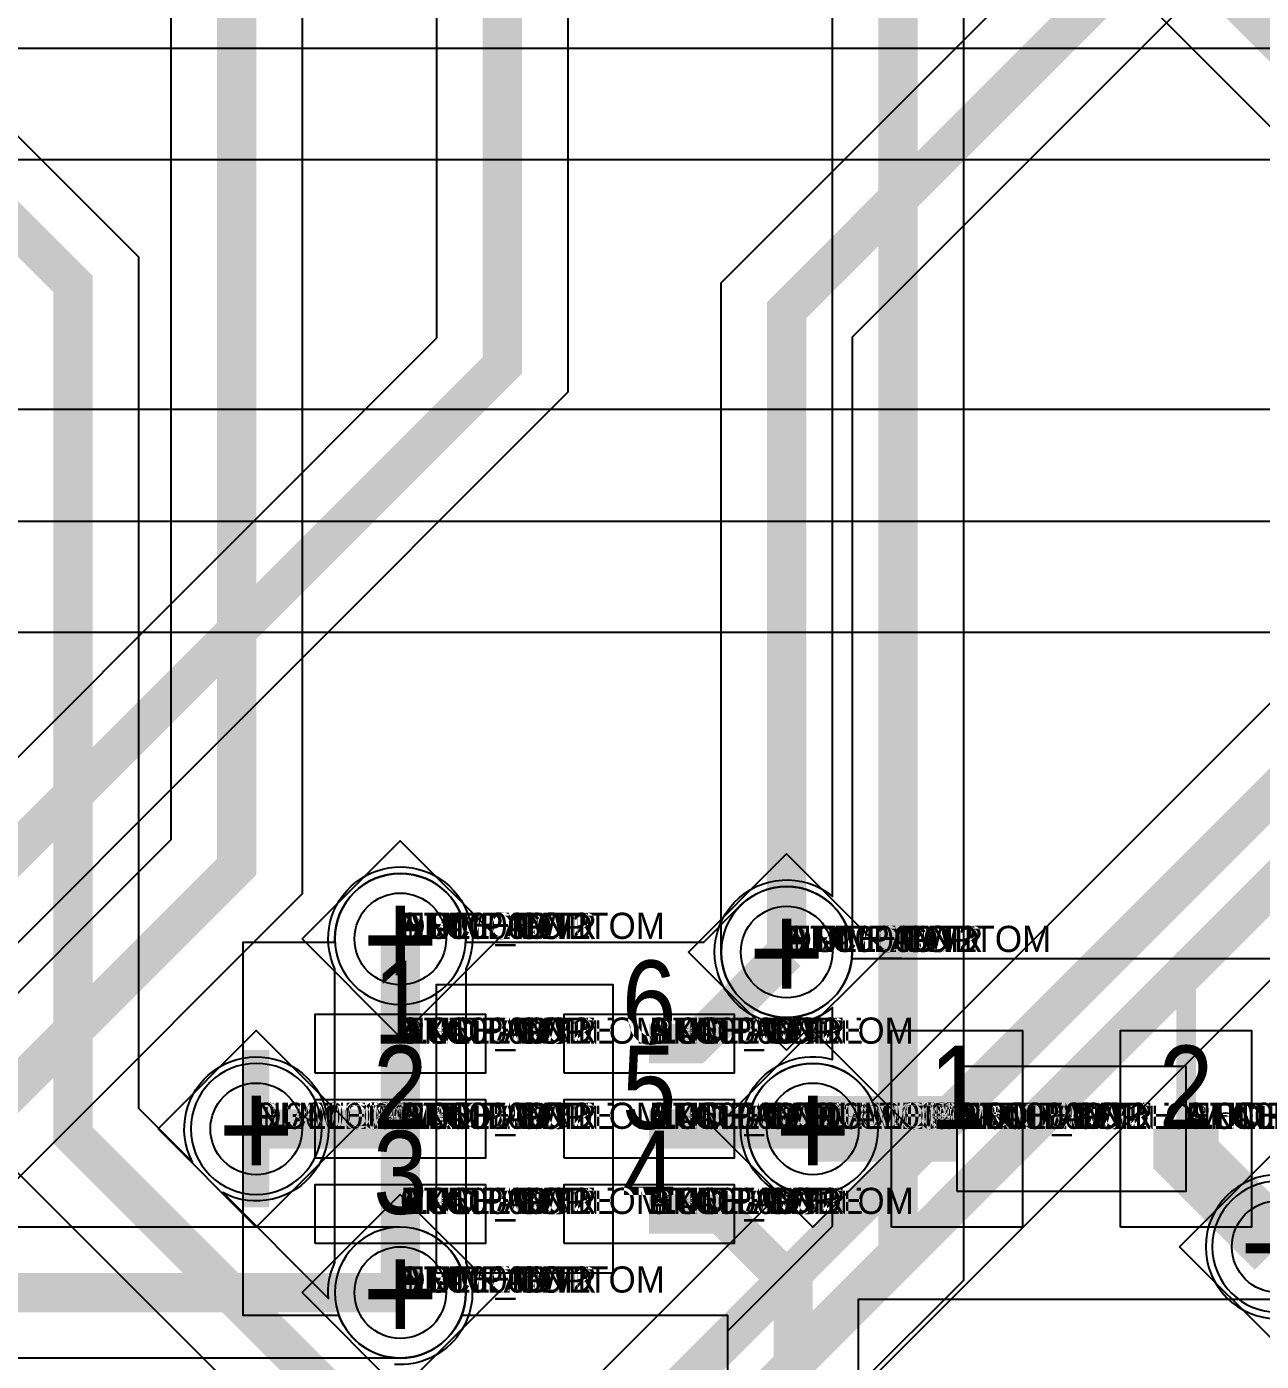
# Model space of a CAD drawing. Extents: x 0 to 323, y 0 to 320.
# Drawn here: x 146.41 to 155.84, y 211.63 to 221.82 of the extents above; entities that cross this region are included whole.
import ezdxf
from ezdxf.enums import TextEntityAlignment as Align

# ---------------------------------------------------------------- set-up
doc = ezdxf.new("R2010")
doc.units = 0
doc.header["$MEASUREMENT"] = 0
doc.layers.get('0').update_dxf_attribs({"linetype": 'CONTINUOUS'})
for name, color, linetype in [('CDN_FIGURES', 7, 'CONTINUOUS'), ('ETCH_BOTTOM', 7, 'CONTINUOUS'), ('ETCH_GND', 3, 'CONTINUOUS'), ('ETCH_INT1', 4, 'CONTINUOUS'), ('ETCH_INT2', 5, 'CONTINUOUS'), ('ETCH_PWR', 6, 'CONTINUOUS'), ('ETCH_TOP', 2, 'CONTINUOUS'), ('MANUFACTURING_NCLEGEND-1-6', 8, 'CONTINUOUS'), ('PACKAGE_GEOMETRY_ASSEMBLY_TOP', 11, 'CONTINUOUS'), ('PACKAGE_GEOMETRY_PIN_NUMBER', 9, 'CONTINUOUS')]:
    doc.layers.add(name, color=color, linetype=linetype)

# ---------------------------------------------------------------- blocks, each defined once
blk = doc.blocks.new('PAD_INFO')
for tag in ['SHAPE_TYPE', 'PAD_HEIGHT', 'PAD_LAYER', 'PAD_TYPE', 'PAD_WIDTH']:
    blk.add_attdef(tag, (0, 0), '', height=0.2)
at = {"flags": 2}
blk.add_attdef('CDN_TYPE', (0, 0), '', height=0.2, dxfattribs=at)
blk = doc.blocks.new('DRILL_INFO')
at = {"flags": 2}
blk.add_attdef('CDN_TYPE', (0, 0), '', height=0.2, dxfattribs=at)
for tag in ['FSHAPE', 'FCHAR', 'DRILL_HEIGHT', 'DIAMETER', 'PLATED', 'DRILL_WIDTH']:
    blk.add_attdef(tag, (0, 0), '', height=0.2)
blk = doc.blocks.new('VIA0700X0300')
at = {"layer": 'ETCH_BOTTOM'}
blk.add_circle((0, 0), 0.35, dxfattribs=at)
at = {"layer": 'ETCH_GND'}
blk.add_circle((0, 0), 0.35, dxfattribs=at)
at = {"layer": 'ETCH_INT1'}
blk.add_circle((0, 0), 0.35, dxfattribs=at)
at = {"layer": 'ETCH_INT2'}
blk.add_circle((0, 0), 0.35, dxfattribs=at)
at = {"layer": 'ETCH_PWR'}
blk.add_circle((0, 0), 0.35, dxfattribs=at)
at = {"layer": 'ETCH_TOP'}
blk.add_circle((0, 0), 0.35, dxfattribs=at)
ref = blk.add_blockref('PAD_INFO', (0, 0))
ref.add_attrib('PAD_LAYER', 'ETCH_TOP', (0, 0), dxfattribs={"height": 0.2})
ref.add_attrib('SHAPE_TYPE', 'NULL', (0, 0), dxfattribs={"height": 0.2})
ref.add_attrib('PAD_TYPE', 'ANTIPAD', (0, 0), dxfattribs={"height": 0.2})
ref.add_attrib('PAD_WIDTH', '0.000000', (0, 0), dxfattribs={"height": 0.2})
ref.add_attrib('PAD_HEIGHT', '0.000000', (0, 0), dxfattribs={"height": 0.2})
ref = blk.add_blockref('PAD_INFO', (0, 0))
ref.add_attrib('PAD_LAYER', 'ETCH_GND', (0, 0), dxfattribs={"height": 0.2})
ref.add_attrib('SHAPE_TYPE', 'NULL', (0, 0), dxfattribs={"height": 0.2})
ref.add_attrib('PAD_TYPE', 'ANTIPAD', (0, 0), dxfattribs={"height": 0.2})
ref.add_attrib('PAD_WIDTH', '0.000000', (0, 0), dxfattribs={"height": 0.2})
ref.add_attrib('PAD_HEIGHT', '0.000000', (0, 0), dxfattribs={"height": 0.2})
ref = blk.add_blockref('PAD_INFO', (0, 0))
ref.add_attrib('PAD_LAYER', 'ETCH_INT1', (0, 0), dxfattribs={"height": 0.2})
ref.add_attrib('SHAPE_TYPE', 'NULL', (0, 0), dxfattribs={"height": 0.2})
ref.add_attrib('PAD_TYPE', 'ANTIPAD', (0, 0), dxfattribs={"height": 0.2})
ref.add_attrib('PAD_WIDTH', '0.000000', (0, 0), dxfattribs={"height": 0.2})
ref.add_attrib('PAD_HEIGHT', '0.000000', (0, 0), dxfattribs={"height": 0.2})
ref = blk.add_blockref('PAD_INFO', (0, 0))
ref.add_attrib('PAD_LAYER', 'ETCH_INT2', (0, 0), dxfattribs={"height": 0.2})
ref.add_attrib('SHAPE_TYPE', 'NULL', (0, 0), dxfattribs={"height": 0.2})
ref.add_attrib('PAD_TYPE', 'ANTIPAD', (0, 0), dxfattribs={"height": 0.2})
ref.add_attrib('PAD_WIDTH', '0.000000', (0, 0), dxfattribs={"height": 0.2})
ref.add_attrib('PAD_HEIGHT', '0.000000', (0, 0), dxfattribs={"height": 0.2})
ref = blk.add_blockref('PAD_INFO', (0, 0))
ref.add_attrib('PAD_LAYER', 'ETCH_PWR', (0, 0), dxfattribs={"height": 0.2})
ref.add_attrib('SHAPE_TYPE', 'NULL', (0, 0), dxfattribs={"height": 0.2})
ref.add_attrib('PAD_TYPE', 'ANTIPAD', (0, 0), dxfattribs={"height": 0.2})
ref.add_attrib('PAD_WIDTH', '0.000000', (0, 0), dxfattribs={"height": 0.2})
ref.add_attrib('PAD_HEIGHT', '0.000000', (0, 0), dxfattribs={"height": 0.2})
ref = blk.add_blockref('PAD_INFO', (0, 0))
ref.add_attrib('PAD_LAYER', 'ETCH_BOTTOM', (0, 0), dxfattribs={"height": 0.2})
ref.add_attrib('SHAPE_TYPE', 'NULL', (0, 0), dxfattribs={"height": 0.2})
ref.add_attrib('PAD_TYPE', 'ANTIPAD', (0, 0), dxfattribs={"height": 0.2})
ref.add_attrib('PAD_WIDTH', '0.000000', (0, 0), dxfattribs={"height": 0.2})
ref.add_attrib('PAD_HEIGHT', '0.000000', (0, 0), dxfattribs={"height": 0.2})
ref = blk.add_blockref('PAD_INFO', (0, 0))
ref.add_attrib('PAD_LAYER', 'ETCH_TOP', (0, 0), dxfattribs={"height": 0.2})
ref.add_attrib('SHAPE_TYPE', 'NULL', (0, 0), dxfattribs={"height": 0.2})
ref.add_attrib('PAD_TYPE', 'THERMAL', (0, 0), dxfattribs={"height": 0.2})
ref.add_attrib('PAD_WIDTH', '0.000000', (0, 0), dxfattribs={"height": 0.2})
ref.add_attrib('PAD_HEIGHT', '0.000000', (0, 0), dxfattribs={"height": 0.2})
ref = blk.add_blockref('PAD_INFO', (0, 0))
ref.add_attrib('PAD_LAYER', 'ETCH_GND', (0, 0), dxfattribs={"height": 0.2})
ref.add_attrib('SHAPE_TYPE', 'NULL', (0, 0), dxfattribs={"height": 0.2})
ref.add_attrib('PAD_TYPE', 'THERMAL', (0, 0), dxfattribs={"height": 0.2})
ref.add_attrib('PAD_WIDTH', '0.000000', (0, 0), dxfattribs={"height": 0.2})
ref.add_attrib('PAD_HEIGHT', '0.000000', (0, 0), dxfattribs={"height": 0.2})
ref = blk.add_blockref('PAD_INFO', (0, 0))
ref.add_attrib('PAD_LAYER', 'ETCH_INT1', (0, 0), dxfattribs={"height": 0.2})
ref.add_attrib('SHAPE_TYPE', 'NULL', (0, 0), dxfattribs={"height": 0.2})
ref.add_attrib('PAD_TYPE', 'THERMAL', (0, 0), dxfattribs={"height": 0.2})
ref.add_attrib('PAD_WIDTH', '0.000000', (0, 0), dxfattribs={"height": 0.2})
ref.add_attrib('PAD_HEIGHT', '0.000000', (0, 0), dxfattribs={"height": 0.2})
ref = blk.add_blockref('PAD_INFO', (0, 0))
ref.add_attrib('PAD_LAYER', 'ETCH_INT2', (0, 0), dxfattribs={"height": 0.2})
ref.add_attrib('SHAPE_TYPE', 'NULL', (0, 0), dxfattribs={"height": 0.2})
ref.add_attrib('PAD_TYPE', 'THERMAL', (0, 0), dxfattribs={"height": 0.2})
ref.add_attrib('PAD_WIDTH', '0.000000', (0, 0), dxfattribs={"height": 0.2})
ref.add_attrib('PAD_HEIGHT', '0.000000', (0, 0), dxfattribs={"height": 0.2})
ref = blk.add_blockref('PAD_INFO', (0, 0))
ref.add_attrib('PAD_LAYER', 'ETCH_PWR', (0, 0), dxfattribs={"height": 0.2})
ref.add_attrib('SHAPE_TYPE', 'NULL', (0, 0), dxfattribs={"height": 0.2})
ref.add_attrib('PAD_TYPE', 'THERMAL', (0, 0), dxfattribs={"height": 0.2})
ref.add_attrib('PAD_WIDTH', '0.000000', (0, 0), dxfattribs={"height": 0.2})
ref.add_attrib('PAD_HEIGHT', '0.000000', (0, 0), dxfattribs={"height": 0.2})
ref = blk.add_blockref('PAD_INFO', (0, 0))
ref.add_attrib('PAD_LAYER', 'ETCH_BOTTOM', (0, 0), dxfattribs={"height": 0.2})
ref.add_attrib('SHAPE_TYPE', 'NULL', (0, 0), dxfattribs={"height": 0.2})
ref.add_attrib('PAD_TYPE', 'THERMAL', (0, 0), dxfattribs={"height": 0.2})
ref.add_attrib('PAD_WIDTH', '0.000000', (0, 0), dxfattribs={"height": 0.2})
ref.add_attrib('PAD_HEIGHT', '0.000000', (0, 0), dxfattribs={"height": 0.2})
ref = blk.add_blockref('PAD_INFO', (0, 0))
ref.add_attrib('PAD_LAYER', 'ETCH_TOP', (0, 0), dxfattribs={"height": 0.2})
ref.add_attrib('SHAPE_TYPE', 'CIRCLE', (0, 0), dxfattribs={"height": 0.2})
ref.add_attrib('PAD_TYPE', 'REGULAR', (0, 0), dxfattribs={"height": 0.2})
ref.add_attrib('PAD_WIDTH', '0.700000', (0, 0), dxfattribs={"height": 0.2})
ref.add_attrib('PAD_HEIGHT', '0.700000', (0, 0), dxfattribs={"height": 0.2})
ref = blk.add_blockref('PAD_INFO', (0, 0))
ref.add_attrib('PAD_LAYER', 'ETCH_GND', (0, 0), dxfattribs={"height": 0.2})
ref.add_attrib('SHAPE_TYPE', 'CIRCLE', (0, 0), dxfattribs={"height": 0.2})
ref.add_attrib('PAD_TYPE', 'REGULAR', (0, 0), dxfattribs={"height": 0.2})
ref.add_attrib('PAD_WIDTH', '0.700000', (0, 0), dxfattribs={"height": 0.2})
ref.add_attrib('PAD_HEIGHT', '0.700000', (0, 0), dxfattribs={"height": 0.2})
ref = blk.add_blockref('PAD_INFO', (0, 0))
ref.add_attrib('PAD_LAYER', 'ETCH_INT1', (0, 0), dxfattribs={"height": 0.2})
ref.add_attrib('SHAPE_TYPE', 'CIRCLE', (0, 0), dxfattribs={"height": 0.2})
ref.add_attrib('PAD_TYPE', 'REGULAR', (0, 0), dxfattribs={"height": 0.2})
ref.add_attrib('PAD_WIDTH', '0.700000', (0, 0), dxfattribs={"height": 0.2})
ref.add_attrib('PAD_HEIGHT', '0.700000', (0, 0), dxfattribs={"height": 0.2})
ref = blk.add_blockref('PAD_INFO', (0, 0))
ref.add_attrib('PAD_LAYER', 'ETCH_INT2', (0, 0), dxfattribs={"height": 0.2})
ref.add_attrib('SHAPE_TYPE', 'CIRCLE', (0, 0), dxfattribs={"height": 0.2})
ref.add_attrib('PAD_TYPE', 'REGULAR', (0, 0), dxfattribs={"height": 0.2})
ref.add_attrib('PAD_WIDTH', '0.700000', (0, 0), dxfattribs={"height": 0.2})
ref.add_attrib('PAD_HEIGHT', '0.700000', (0, 0), dxfattribs={"height": 0.2})
ref = blk.add_blockref('PAD_INFO', (0, 0))
ref.add_attrib('PAD_LAYER', 'ETCH_PWR', (0, 0), dxfattribs={"height": 0.2})
ref.add_attrib('SHAPE_TYPE', 'CIRCLE', (0, 0), dxfattribs={"height": 0.2})
ref.add_attrib('PAD_TYPE', 'REGULAR', (0, 0), dxfattribs={"height": 0.2})
ref.add_attrib('PAD_WIDTH', '0.700000', (0, 0), dxfattribs={"height": 0.2})
ref.add_attrib('PAD_HEIGHT', '0.700000', (0, 0), dxfattribs={"height": 0.2})
ref = blk.add_blockref('PAD_INFO', (0, 0))
ref.add_attrib('PAD_LAYER', 'ETCH_BOTTOM', (0, 0), dxfattribs={"height": 0.2})
ref.add_attrib('SHAPE_TYPE', 'CIRCLE', (0, 0), dxfattribs={"height": 0.2})
ref.add_attrib('PAD_TYPE', 'REGULAR', (0, 0), dxfattribs={"height": 0.2})
ref.add_attrib('PAD_WIDTH', '0.700000', (0, 0), dxfattribs={"height": 0.2})
ref.add_attrib('PAD_HEIGHT', '0.700000', (0, 0), dxfattribs={"height": 0.2})
ref = blk.add_blockref('DRILL_INFO', (0, 0))
ref.add_attrib('DIAMETER', '0.300000', (0, 0), dxfattribs={"height": 0.2})
ref.add_attrib('PLATED', 'PLATED', (0, 0), dxfattribs={"height": 0.2})
ref.add_attrib('FSHAPE', 'DIAMOND', (0, 0), dxfattribs={"height": 0.2})
ref.add_attrib('FCHAR', '+', (0, 0), dxfattribs={"height": 0.2})
ref.add_attrib('DRILL_WIDTH', '1.500000', (0, 0), dxfattribs={"height": 0.2})
ref.add_attrib('DRILL_HEIGHT', '1.500000', (0, 0), dxfattribs={"height": 0.2})
for tag in ['CDN_TYPE', 'PIN']:
    blk.add_attdef(tag, (0, 0), '', height=0.2)
at = {"flags": 2}
for tag in ['PSTKNAME', 'BBV']:
    blk.add_attdef(tag, (0, 0), '', height=0.2, dxfattribs=at)
blk = doc.blocks.new('FIGURE_DIAMOND')
at = {"layer": 'CDN_FIGURES'}
blk.add_lwpolyline([(-0.5, 0), (0, 0.5), (0.5, 0), (0, -0.5)], close=True, dxfattribs=at)
blk = doc.blocks.new('RC1300X0450TS_NS')
at = {"layer": 'ETCH_TOP'}
blk.add_lwpolyline([(-0.65, -0.225), (-0.65, 0.225), (0.65, 0.225), (0.65, -0.225)], close=True, dxfattribs=at)
ref = blk.add_blockref('PAD_INFO', (0, 0))
ref.add_attrib('PAD_LAYER', 'ETCH_TOP', (0, 0), dxfattribs={"height": 0.2})
ref.add_attrib('SHAPE_TYPE', 'NULL', (0, 0), dxfattribs={"height": 0.2})
ref.add_attrib('PAD_TYPE', 'ANTIPAD', (0, 0), dxfattribs={"height": 0.2})
ref.add_attrib('PAD_WIDTH', '0.000000', (0, 0), dxfattribs={"height": 0.2})
ref.add_attrib('PAD_HEIGHT', '0.000000', (0, 0), dxfattribs={"height": 0.2})
ref = blk.add_blockref('PAD_INFO', (0, 0))
ref.add_attrib('PAD_LAYER', 'ETCH_GND', (0, 0), dxfattribs={"height": 0.2})
ref.add_attrib('SHAPE_TYPE', 'NULL', (0, 0), dxfattribs={"height": 0.2})
ref.add_attrib('PAD_TYPE', 'ANTIPAD', (0, 0), dxfattribs={"height": 0.2})
ref.add_attrib('PAD_WIDTH', '0.000000', (0, 0), dxfattribs={"height": 0.2})
ref.add_attrib('PAD_HEIGHT', '0.000000', (0, 0), dxfattribs={"height": 0.2})
ref = blk.add_blockref('PAD_INFO', (0, 0))
ref.add_attrib('PAD_LAYER', 'ETCH_INT1', (0, 0), dxfattribs={"height": 0.2})
ref.add_attrib('SHAPE_TYPE', 'NULL', (0, 0), dxfattribs={"height": 0.2})
ref.add_attrib('PAD_TYPE', 'ANTIPAD', (0, 0), dxfattribs={"height": 0.2})
ref.add_attrib('PAD_WIDTH', '0.000000', (0, 0), dxfattribs={"height": 0.2})
ref.add_attrib('PAD_HEIGHT', '0.000000', (0, 0), dxfattribs={"height": 0.2})
ref = blk.add_blockref('PAD_INFO', (0, 0))
ref.add_attrib('PAD_LAYER', 'ETCH_INT2', (0, 0), dxfattribs={"height": 0.2})
ref.add_attrib('SHAPE_TYPE', 'NULL', (0, 0), dxfattribs={"height": 0.2})
ref.add_attrib('PAD_TYPE', 'ANTIPAD', (0, 0), dxfattribs={"height": 0.2})
ref.add_attrib('PAD_WIDTH', '0.000000', (0, 0), dxfattribs={"height": 0.2})
ref.add_attrib('PAD_HEIGHT', '0.000000', (0, 0), dxfattribs={"height": 0.2})
ref = blk.add_blockref('PAD_INFO', (0, 0))
ref.add_attrib('PAD_LAYER', 'ETCH_PWR', (0, 0), dxfattribs={"height": 0.2})
ref.add_attrib('SHAPE_TYPE', 'NULL', (0, 0), dxfattribs={"height": 0.2})
ref.add_attrib('PAD_TYPE', 'ANTIPAD', (0, 0), dxfattribs={"height": 0.2})
ref.add_attrib('PAD_WIDTH', '0.000000', (0, 0), dxfattribs={"height": 0.2})
ref.add_attrib('PAD_HEIGHT', '0.000000', (0, 0), dxfattribs={"height": 0.2})
ref = blk.add_blockref('PAD_INFO', (0, 0))
ref.add_attrib('PAD_LAYER', 'ETCH_BOTTOM', (0, 0), dxfattribs={"height": 0.2})
ref.add_attrib('SHAPE_TYPE', 'NULL', (0, 0), dxfattribs={"height": 0.2})
ref.add_attrib('PAD_TYPE', 'ANTIPAD', (0, 0), dxfattribs={"height": 0.2})
ref.add_attrib('PAD_WIDTH', '0.000000', (0, 0), dxfattribs={"height": 0.2})
ref.add_attrib('PAD_HEIGHT', '0.000000', (0, 0), dxfattribs={"height": 0.2})
ref = blk.add_blockref('PAD_INFO', (0, 0))
ref.add_attrib('PAD_LAYER', 'ETCH_TOP', (0, 0), dxfattribs={"height": 0.2})
ref.add_attrib('SHAPE_TYPE', 'NULL', (0, 0), dxfattribs={"height": 0.2})
ref.add_attrib('PAD_TYPE', 'THERMAL', (0, 0), dxfattribs={"height": 0.2})
ref.add_attrib('PAD_WIDTH', '0.000000', (0, 0), dxfattribs={"height": 0.2})
ref.add_attrib('PAD_HEIGHT', '0.000000', (0, 0), dxfattribs={"height": 0.2})
ref = blk.add_blockref('PAD_INFO', (0, 0))
ref.add_attrib('PAD_LAYER', 'ETCH_GND', (0, 0), dxfattribs={"height": 0.2})
ref.add_attrib('SHAPE_TYPE', 'NULL', (0, 0), dxfattribs={"height": 0.2})
ref.add_attrib('PAD_TYPE', 'THERMAL', (0, 0), dxfattribs={"height": 0.2})
ref.add_attrib('PAD_WIDTH', '0.000000', (0, 0), dxfattribs={"height": 0.2})
ref.add_attrib('PAD_HEIGHT', '0.000000', (0, 0), dxfattribs={"height": 0.2})
ref = blk.add_blockref('PAD_INFO', (0, 0))
ref.add_attrib('PAD_LAYER', 'ETCH_INT1', (0, 0), dxfattribs={"height": 0.2})
ref.add_attrib('SHAPE_TYPE', 'NULL', (0, 0), dxfattribs={"height": 0.2})
ref.add_attrib('PAD_TYPE', 'THERMAL', (0, 0), dxfattribs={"height": 0.2})
ref.add_attrib('PAD_WIDTH', '0.000000', (0, 0), dxfattribs={"height": 0.2})
ref.add_attrib('PAD_HEIGHT', '0.000000', (0, 0), dxfattribs={"height": 0.2})
ref = blk.add_blockref('PAD_INFO', (0, 0))
ref.add_attrib('PAD_LAYER', 'ETCH_INT2', (0, 0), dxfattribs={"height": 0.2})
ref.add_attrib('SHAPE_TYPE', 'NULL', (0, 0), dxfattribs={"height": 0.2})
ref.add_attrib('PAD_TYPE', 'THERMAL', (0, 0), dxfattribs={"height": 0.2})
ref.add_attrib('PAD_WIDTH', '0.000000', (0, 0), dxfattribs={"height": 0.2})
ref.add_attrib('PAD_HEIGHT', '0.000000', (0, 0), dxfattribs={"height": 0.2})
ref = blk.add_blockref('PAD_INFO', (0, 0))
ref.add_attrib('PAD_LAYER', 'ETCH_PWR', (0, 0), dxfattribs={"height": 0.2})
ref.add_attrib('SHAPE_TYPE', 'NULL', (0, 0), dxfattribs={"height": 0.2})
ref.add_attrib('PAD_TYPE', 'THERMAL', (0, 0), dxfattribs={"height": 0.2})
ref.add_attrib('PAD_WIDTH', '0.000000', (0, 0), dxfattribs={"height": 0.2})
ref.add_attrib('PAD_HEIGHT', '0.000000', (0, 0), dxfattribs={"height": 0.2})
ref = blk.add_blockref('PAD_INFO', (0, 0))
ref.add_attrib('PAD_LAYER', 'ETCH_BOTTOM', (0, 0), dxfattribs={"height": 0.2})
ref.add_attrib('SHAPE_TYPE', 'NULL', (0, 0), dxfattribs={"height": 0.2})
ref.add_attrib('PAD_TYPE', 'THERMAL', (0, 0), dxfattribs={"height": 0.2})
ref.add_attrib('PAD_WIDTH', '0.000000', (0, 0), dxfattribs={"height": 0.2})
ref.add_attrib('PAD_HEIGHT', '0.000000', (0, 0), dxfattribs={"height": 0.2})
ref = blk.add_blockref('PAD_INFO', (0, 0))
ref.add_attrib('PAD_LAYER', 'ETCH_TOP', (0, 0), dxfattribs={"height": 0.2})
ref.add_attrib('SHAPE_TYPE', 'RECTANGLE', (0, 0), dxfattribs={"height": 0.2})
ref.add_attrib('PAD_TYPE', 'REGULAR', (0, 0), dxfattribs={"height": 0.2})
ref.add_attrib('PAD_WIDTH', '1.300000', (0, 0), dxfattribs={"height": 0.2})
ref.add_attrib('PAD_HEIGHT', '0.450000', (0, 0), dxfattribs={"height": 0.2})
ref = blk.add_blockref('PAD_INFO', (0, 0))
ref.add_attrib('PAD_LAYER', 'ETCH_GND', (0, 0), dxfattribs={"height": 0.2})
ref.add_attrib('SHAPE_TYPE', 'NULL', (0, 0), dxfattribs={"height": 0.2})
ref.add_attrib('PAD_TYPE', 'REGULAR', (0, 0), dxfattribs={"height": 0.2})
ref.add_attrib('PAD_WIDTH', '0.000000', (0, 0), dxfattribs={"height": 0.2})
ref.add_attrib('PAD_HEIGHT', '0.000000', (0, 0), dxfattribs={"height": 0.2})
ref = blk.add_blockref('PAD_INFO', (0, 0))
ref.add_attrib('PAD_LAYER', 'ETCH_INT1', (0, 0), dxfattribs={"height": 0.2})
ref.add_attrib('SHAPE_TYPE', 'NULL', (0, 0), dxfattribs={"height": 0.2})
ref.add_attrib('PAD_TYPE', 'REGULAR', (0, 0), dxfattribs={"height": 0.2})
ref.add_attrib('PAD_WIDTH', '0.000000', (0, 0), dxfattribs={"height": 0.2})
ref.add_attrib('PAD_HEIGHT', '0.000000', (0, 0), dxfattribs={"height": 0.2})
ref = blk.add_blockref('PAD_INFO', (0, 0))
ref.add_attrib('PAD_LAYER', 'ETCH_INT2', (0, 0), dxfattribs={"height": 0.2})
ref.add_attrib('SHAPE_TYPE', 'NULL', (0, 0), dxfattribs={"height": 0.2})
ref.add_attrib('PAD_TYPE', 'REGULAR', (0, 0), dxfattribs={"height": 0.2})
ref.add_attrib('PAD_WIDTH', '0.000000', (0, 0), dxfattribs={"height": 0.2})
ref.add_attrib('PAD_HEIGHT', '0.000000', (0, 0), dxfattribs={"height": 0.2})
ref = blk.add_blockref('PAD_INFO', (0, 0))
ref.add_attrib('PAD_LAYER', 'ETCH_PWR', (0, 0), dxfattribs={"height": 0.2})
ref.add_attrib('SHAPE_TYPE', 'NULL', (0, 0), dxfattribs={"height": 0.2})
ref.add_attrib('PAD_TYPE', 'REGULAR', (0, 0), dxfattribs={"height": 0.2})
ref.add_attrib('PAD_WIDTH', '0.000000', (0, 0), dxfattribs={"height": 0.2})
ref.add_attrib('PAD_HEIGHT', '0.000000', (0, 0), dxfattribs={"height": 0.2})
ref = blk.add_blockref('PAD_INFO', (0, 0))
ref.add_attrib('PAD_LAYER', 'ETCH_BOTTOM', (0, 0), dxfattribs={"height": 0.2})
ref.add_attrib('SHAPE_TYPE', 'NULL', (0, 0), dxfattribs={"height": 0.2})
ref.add_attrib('PAD_TYPE', 'REGULAR', (0, 0), dxfattribs={"height": 0.2})
ref.add_attrib('PAD_WIDTH', '0.000000', (0, 0), dxfattribs={"height": 0.2})
ref.add_attrib('PAD_HEIGHT', '0.000000', (0, 0), dxfattribs={"height": 0.2})
ref = blk.add_blockref('DRILL_INFO', (0, 0))
ref.add_attrib('DIAMETER', '0.000000', (0, 0), dxfattribs={"height": 0.2})
ref.add_attrib('PLATED', 'PLATED', (0, 0), dxfattribs={"height": 0.2})
ref.add_attrib('FSHAPE', 'NULL', (0, 0), dxfattribs={"height": 0.2})
ref.add_attrib('DRILL_WIDTH', '0.000000', (0, 0), dxfattribs={"height": 0.2})
ref.add_attrib('DRILL_HEIGHT', '0.000000', (0, 0), dxfattribs={"height": 0.2})
for tag in ['CDN_TYPE', 'PIN']:
    blk.add_attdef(tag, (0, 0), '', height=0.2)
at = {"flags": 2}
for tag in ['PSTKNAME', 'BBV']:
    blk.add_attdef(tag, (0, 0), '', height=0.2, dxfattribs=at)
blk = doc.blocks.new('F58')
at = {"layer": 'PACKAGE_GEOMETRY_ASSEMBLY_TOP'}
blk.add_lwpolyline([(0.275, -1.75), (1.625, -1.75), (1.625, 0.45), (0.275, 0.45)], close=True, dxfattribs=at)
at = {"layer": 'ETCH_TOP'}
ref = blk.add_blockref('RC1300X0450TS_NS', (0, 0), dxfattribs=at)
ref.add_attrib('CDN_TYPE', 'PIN', (0, 0), dxfattribs={"height": 0.2})
ref.add_attrib('PIN', '1', (0, 0), dxfattribs={"height": 0.2})
ref = blk.add_blockref('RC1300X0450TS_NS', (1.9, 0), dxfattribs=at)
ref.add_attrib('CDN_TYPE', 'PIN', (0, 0), dxfattribs={"height": 0.2})
ref.add_attrib('PIN', '6', (0, 0), dxfattribs={"height": 0.2})
ref = blk.add_blockref('RC1300X0450TS_NS', (0, -0.65), dxfattribs=at)
ref.add_attrib('CDN_TYPE', 'PIN', (0, 0), dxfattribs={"height": 0.2})
ref.add_attrib('PIN', '2', (0, 0), dxfattribs={"height": 0.2})
ref = blk.add_blockref('RC1300X0450TS_NS', (0, -1.3), dxfattribs=at)
ref.add_attrib('CDN_TYPE', 'PIN', (0, 0), dxfattribs={"height": 0.2})
ref.add_attrib('PIN', '3', (0, 0), dxfattribs={"height": 0.2})
ref = blk.add_blockref('RC1300X0450TS_NS', (1.9, -1.3), dxfattribs=at)
ref.add_attrib('CDN_TYPE', 'PIN', (0, 0), dxfattribs={"height": 0.2})
ref.add_attrib('PIN', '4', (0, 0), dxfattribs={"height": 0.2})
ref = blk.add_blockref('RC1300X0450TS_NS', (1.9, -0.65), dxfattribs=at)
ref.add_attrib('CDN_TYPE', 'PIN', (0, 0), dxfattribs={"height": 0.2})
ref.add_attrib('PIN', '5', (0, 0), dxfattribs={"height": 0.2})
at = {"flags": 2}
for tag in ['SYMBOL_TYPE', 'CDN_TYPE', 'REFDES']:
    blk.add_attdef(tag, (0, 0), '', height=0.2, dxfattribs=at)
blk = doc.blocks.new('RC1000X1500TS')
at = {"layer": 'ETCH_TOP'}
blk.add_lwpolyline([(-0.5, -0.75), (-0.5, 0.75), (0.5, 0.75), (0.5, -0.75)], close=True, dxfattribs=at)
ref = blk.add_blockref('PAD_INFO', (0, 0))
ref.add_attrib('PAD_LAYER', 'ETCH_TOP', (0, 0), dxfattribs={"height": 0.2})
ref.add_attrib('SHAPE_TYPE', 'NULL', (0, 0), dxfattribs={"height": 0.2})
ref.add_attrib('PAD_TYPE', 'ANTIPAD', (0, 0), dxfattribs={"height": 0.2})
ref.add_attrib('PAD_WIDTH', '0.000000', (0, 0), dxfattribs={"height": 0.2})
ref.add_attrib('PAD_HEIGHT', '0.000000', (0, 0), dxfattribs={"height": 0.2})
ref = blk.add_blockref('PAD_INFO', (0, 0))
ref.add_attrib('PAD_LAYER', 'ETCH_GND', (0, 0), dxfattribs={"height": 0.2})
ref.add_attrib('SHAPE_TYPE', 'NULL', (0, 0), dxfattribs={"height": 0.2})
ref.add_attrib('PAD_TYPE', 'ANTIPAD', (0, 0), dxfattribs={"height": 0.2})
ref.add_attrib('PAD_WIDTH', '0.000000', (0, 0), dxfattribs={"height": 0.2})
ref.add_attrib('PAD_HEIGHT', '0.000000', (0, 0), dxfattribs={"height": 0.2})
ref = blk.add_blockref('PAD_INFO', (0, 0))
ref.add_attrib('PAD_LAYER', 'ETCH_INT1', (0, 0), dxfattribs={"height": 0.2})
ref.add_attrib('SHAPE_TYPE', 'NULL', (0, 0), dxfattribs={"height": 0.2})
ref.add_attrib('PAD_TYPE', 'ANTIPAD', (0, 0), dxfattribs={"height": 0.2})
ref.add_attrib('PAD_WIDTH', '0.000000', (0, 0), dxfattribs={"height": 0.2})
ref.add_attrib('PAD_HEIGHT', '0.000000', (0, 0), dxfattribs={"height": 0.2})
ref = blk.add_blockref('PAD_INFO', (0, 0))
ref.add_attrib('PAD_LAYER', 'ETCH_INT2', (0, 0), dxfattribs={"height": 0.2})
ref.add_attrib('SHAPE_TYPE', 'NULL', (0, 0), dxfattribs={"height": 0.2})
ref.add_attrib('PAD_TYPE', 'ANTIPAD', (0, 0), dxfattribs={"height": 0.2})
ref.add_attrib('PAD_WIDTH', '0.000000', (0, 0), dxfattribs={"height": 0.2})
ref.add_attrib('PAD_HEIGHT', '0.000000', (0, 0), dxfattribs={"height": 0.2})
ref = blk.add_blockref('PAD_INFO', (0, 0))
ref.add_attrib('PAD_LAYER', 'ETCH_PWR', (0, 0), dxfattribs={"height": 0.2})
ref.add_attrib('SHAPE_TYPE', 'NULL', (0, 0), dxfattribs={"height": 0.2})
ref.add_attrib('PAD_TYPE', 'ANTIPAD', (0, 0), dxfattribs={"height": 0.2})
ref.add_attrib('PAD_WIDTH', '0.000000', (0, 0), dxfattribs={"height": 0.2})
ref.add_attrib('PAD_HEIGHT', '0.000000', (0, 0), dxfattribs={"height": 0.2})
ref = blk.add_blockref('PAD_INFO', (0, 0))
ref.add_attrib('PAD_LAYER', 'ETCH_BOTTOM', (0, 0), dxfattribs={"height": 0.2})
ref.add_attrib('SHAPE_TYPE', 'NULL', (0, 0), dxfattribs={"height": 0.2})
ref.add_attrib('PAD_TYPE', 'ANTIPAD', (0, 0), dxfattribs={"height": 0.2})
ref.add_attrib('PAD_WIDTH', '0.000000', (0, 0), dxfattribs={"height": 0.2})
ref.add_attrib('PAD_HEIGHT', '0.000000', (0, 0), dxfattribs={"height": 0.2})
ref = blk.add_blockref('PAD_INFO', (0, 0))
ref.add_attrib('PAD_LAYER', 'ETCH_TOP', (0, 0), dxfattribs={"height": 0.2})
ref.add_attrib('SHAPE_TYPE', 'NULL', (0, 0), dxfattribs={"height": 0.2})
ref.add_attrib('PAD_TYPE', 'THERMAL', (0, 0), dxfattribs={"height": 0.2})
ref.add_attrib('PAD_WIDTH', '0.000000', (0, 0), dxfattribs={"height": 0.2})
ref.add_attrib('PAD_HEIGHT', '0.000000', (0, 0), dxfattribs={"height": 0.2})
ref = blk.add_blockref('PAD_INFO', (0, 0))
ref.add_attrib('PAD_LAYER', 'ETCH_GND', (0, 0), dxfattribs={"height": 0.2})
ref.add_attrib('SHAPE_TYPE', 'NULL', (0, 0), dxfattribs={"height": 0.2})
ref.add_attrib('PAD_TYPE', 'THERMAL', (0, 0), dxfattribs={"height": 0.2})
ref.add_attrib('PAD_WIDTH', '0.000000', (0, 0), dxfattribs={"height": 0.2})
ref.add_attrib('PAD_HEIGHT', '0.000000', (0, 0), dxfattribs={"height": 0.2})
ref = blk.add_blockref('PAD_INFO', (0, 0))
ref.add_attrib('PAD_LAYER', 'ETCH_INT1', (0, 0), dxfattribs={"height": 0.2})
ref.add_attrib('SHAPE_TYPE', 'NULL', (0, 0), dxfattribs={"height": 0.2})
ref.add_attrib('PAD_TYPE', 'THERMAL', (0, 0), dxfattribs={"height": 0.2})
ref.add_attrib('PAD_WIDTH', '0.000000', (0, 0), dxfattribs={"height": 0.2})
ref.add_attrib('PAD_HEIGHT', '0.000000', (0, 0), dxfattribs={"height": 0.2})
ref = blk.add_blockref('PAD_INFO', (0, 0))
ref.add_attrib('PAD_LAYER', 'ETCH_INT2', (0, 0), dxfattribs={"height": 0.2})
ref.add_attrib('SHAPE_TYPE', 'NULL', (0, 0), dxfattribs={"height": 0.2})
ref.add_attrib('PAD_TYPE', 'THERMAL', (0, 0), dxfattribs={"height": 0.2})
ref.add_attrib('PAD_WIDTH', '0.000000', (0, 0), dxfattribs={"height": 0.2})
ref.add_attrib('PAD_HEIGHT', '0.000000', (0, 0), dxfattribs={"height": 0.2})
ref = blk.add_blockref('PAD_INFO', (0, 0))
ref.add_attrib('PAD_LAYER', 'ETCH_PWR', (0, 0), dxfattribs={"height": 0.2})
ref.add_attrib('SHAPE_TYPE', 'NULL', (0, 0), dxfattribs={"height": 0.2})
ref.add_attrib('PAD_TYPE', 'THERMAL', (0, 0), dxfattribs={"height": 0.2})
ref.add_attrib('PAD_WIDTH', '0.000000', (0, 0), dxfattribs={"height": 0.2})
ref.add_attrib('PAD_HEIGHT', '0.000000', (0, 0), dxfattribs={"height": 0.2})
ref = blk.add_blockref('PAD_INFO', (0, 0))
ref.add_attrib('PAD_LAYER', 'ETCH_BOTTOM', (0, 0), dxfattribs={"height": 0.2})
ref.add_attrib('SHAPE_TYPE', 'NULL', (0, 0), dxfattribs={"height": 0.2})
ref.add_attrib('PAD_TYPE', 'THERMAL', (0, 0), dxfattribs={"height": 0.2})
ref.add_attrib('PAD_WIDTH', '0.000000', (0, 0), dxfattribs={"height": 0.2})
ref.add_attrib('PAD_HEIGHT', '0.000000', (0, 0), dxfattribs={"height": 0.2})
ref = blk.add_blockref('PAD_INFO', (0, 0))
ref.add_attrib('PAD_LAYER', 'ETCH_GND', (0, 0), dxfattribs={"height": 0.2})
ref.add_attrib('SHAPE_TYPE', 'NULL', (0, 0), dxfattribs={"height": 0.2})
ref.add_attrib('PAD_TYPE', 'REGULAR', (0, 0), dxfattribs={"height": 0.2})
ref.add_attrib('PAD_WIDTH', '0.000000', (0, 0), dxfattribs={"height": 0.2})
ref.add_attrib('PAD_HEIGHT', '0.000000', (0, 0), dxfattribs={"height": 0.2})
ref = blk.add_blockref('PAD_INFO', (0, 0))
ref.add_attrib('PAD_LAYER', 'ETCH_INT1', (0, 0), dxfattribs={"height": 0.2})
ref.add_attrib('SHAPE_TYPE', 'NULL', (0, 0), dxfattribs={"height": 0.2})
ref.add_attrib('PAD_TYPE', 'REGULAR', (0, 0), dxfattribs={"height": 0.2})
ref.add_attrib('PAD_WIDTH', '0.000000', (0, 0), dxfattribs={"height": 0.2})
ref.add_attrib('PAD_HEIGHT', '0.000000', (0, 0), dxfattribs={"height": 0.2})
ref = blk.add_blockref('PAD_INFO', (0, 0))
ref.add_attrib('PAD_LAYER', 'ETCH_INT2', (0, 0), dxfattribs={"height": 0.2})
ref.add_attrib('SHAPE_TYPE', 'NULL', (0, 0), dxfattribs={"height": 0.2})
ref.add_attrib('PAD_TYPE', 'REGULAR', (0, 0), dxfattribs={"height": 0.2})
ref.add_attrib('PAD_WIDTH', '0.000000', (0, 0), dxfattribs={"height": 0.2})
ref.add_attrib('PAD_HEIGHT', '0.000000', (0, 0), dxfattribs={"height": 0.2})
ref = blk.add_blockref('PAD_INFO', (0, 0))
ref.add_attrib('PAD_LAYER', 'ETCH_PWR', (0, 0), dxfattribs={"height": 0.2})
ref.add_attrib('SHAPE_TYPE', 'NULL', (0, 0), dxfattribs={"height": 0.2})
ref.add_attrib('PAD_TYPE', 'REGULAR', (0, 0), dxfattribs={"height": 0.2})
ref.add_attrib('PAD_WIDTH', '0.000000', (0, 0), dxfattribs={"height": 0.2})
ref.add_attrib('PAD_HEIGHT', '0.000000', (0, 0), dxfattribs={"height": 0.2})
ref = blk.add_blockref('PAD_INFO', (0, 0))
ref.add_attrib('PAD_LAYER', 'ETCH_BOTTOM', (0, 0), dxfattribs={"height": 0.2})
ref.add_attrib('SHAPE_TYPE', 'NULL', (0, 0), dxfattribs={"height": 0.2})
ref.add_attrib('PAD_TYPE', 'REGULAR', (0, 0), dxfattribs={"height": 0.2})
ref.add_attrib('PAD_WIDTH', '0.000000', (0, 0), dxfattribs={"height": 0.2})
ref.add_attrib('PAD_HEIGHT', '0.000000', (0, 0), dxfattribs={"height": 0.2})
ref = blk.add_blockref('DRILL_INFO', (0, 0))
ref.add_attrib('DIAMETER', '0.000000', (0, 0), dxfattribs={"height": 0.2})
ref.add_attrib('PLATED', 'PLATED', (0, 0), dxfattribs={"height": 0.2})
ref.add_attrib('FSHAPE', 'NULL', (0, 0), dxfattribs={"height": 0.2})
ref.add_attrib('DRILL_WIDTH', '0.000000', (0, 0), dxfattribs={"height": 0.2})
ref.add_attrib('DRILL_HEIGHT', '0.000000', (0, 0), dxfattribs={"height": 0.2})
ref = blk.add_blockref('PAD_INFO', (0, 0))
ref.add_attrib('PAD_LAYER', 'ETCH_TOP', (0, 0), dxfattribs={"height": 0.2})
ref.add_attrib('SHAPE_TYPE', 'RECTANGLE', (0, 0), dxfattribs={"height": 0.2})
ref.add_attrib('PAD_TYPE', 'REGULAR', (0, 0), dxfattribs={"height": 0.2})
ref.add_attrib('PAD_WIDTH', '1.000000', (0, 0), dxfattribs={"height": 0.2})
ref.add_attrib('PAD_HEIGHT', '1.500000', (0, 0), dxfattribs={"height": 0.2})
for tag in ['CDN_TYPE', 'PIN']:
    blk.add_attdef(tag, (0, 0), '', height=0.2)
at = {"flags": 2}
for tag in ['PSTKNAME', 'BBV']:
    blk.add_attdef(tag, (0, 0), '', height=0.2, dxfattribs=at)
blk = doc.blocks.new('F56')
at = {"layer": 'PACKAGE_GEOMETRY_ASSEMBLY_TOP'}
blk.add_lwpolyline([(0, -0.475), (1.75, -0.475), (1.75, 0.475), (0, 0.475)], close=True, dxfattribs=at)
at = {"layer": 'ETCH_TOP'}
ref = blk.add_blockref('RC1000X1500TS', (0, 0), dxfattribs=at)
ref.add_attrib('CDN_TYPE', 'PIN', (0, 0), dxfattribs={"height": 0.2})
ref.add_attrib('PIN', '1', (0, 0), dxfattribs={"height": 0.2})
ref = blk.add_blockref('RC1000X1500TS', (1.75, 0), dxfattribs=at)
ref.add_attrib('CDN_TYPE', 'PIN', (0, 0), dxfattribs={"height": 0.2})
ref.add_attrib('PIN', '2', (0, 0), dxfattribs={"height": 0.2})
at = {"flags": 2}
for tag in ['SYMBOL_TYPE', 'CDN_TYPE', 'REFDES']:
    blk.add_attdef(tag, (0, 0), '', height=0.2, dxfattribs=at)

msp = doc.modelspace()

# ---------------------------------------------------------------- linework, layer by layer
at = {"layer": 'ETCH_BOTTOM'}
for points, format in [([(147.978, 244.72, 0.3, 0.3, 0), (147.978, 243.89, 0.3, 0.3, 0), (151.413, 240.455, 0.3, 0.3, 0), (151.413, 232.105, 0.3, 0.3, 0), (153.063, 230.455, 0.3, 0.3, 0), (153.063, 212.455, 0.3, 0.3, 0), (152.263, 211.655, 0.3, 0.3, 0), (152.263, 209.805, 0.3, 0.3, 0)], "xyseb"), ([(151.763, 210.035), (151.763, 211.863), (152.563, 212.663), (152.563, 212.876, -1.322533), (152.563, 213.935), (152.563, 214.331, -2.120185), (152.563, 215.18), (152.563, 230.248)], "xyb"), ([(141.398, 227.24, 0.3, 0.3, 0), (141.398, 225.22, 0.3, 0.3, 0), (146.763, 219.855, 0.3, 0.3, 0), (146.763, 213.355, 0.3, 0.3, 0), (152.108, 208.01, 0.3, 0.3, 0), (152.108, 172.87, 0.3, 0.3, 0), (142.263, 163.025, 0.3, 0.3, 0), (142.263, 158.875, 0.3, 0.3, 0), (142.228, 158.84, 0.3, 0.3, 0)], "xyseb"), ([(142.875, 224.451), (147.263, 220.063), (147.263, 213.563), (147.676, 213.15, -6.572208), (147.907, 212.918), (148.714, 212.111, -0.128379), (148.763, 212.385), (148.763, 214.626, -1.558329), (149.763, 214.626), (149.763, 212.385, -0.573067), (149.218, 211.607)], "xyb"), ([(149.263, 212.155, 0.3, 0.3, 0), (149.263, 214.855, 0.3, 0.3, 0)], "xyseb"), ([(148.163, 213.405, 0.2, 0.2, 0), (148.163, 214.006, 0.2, 0.2, 0)], "xyseb"), ([(148.163, 212.805, 0.2, 0.2, 0), (148.163, 213.405, 0.2, 0.2, 0)], "xyseb")]:
    msp.add_lwpolyline(points, format=format, dxfattribs=at)
for points in [[(151.913, 240.663), (151.913, 232.313), (153.563, 230.663), (153.563, 212.248), (152.763, 211.448)], [(151.608, 207.803), (146.263, 213.148)]]:
    msp.add_lwpolyline(points, dxfattribs=at)
msp.add_lwpolyline([(156.513, 212.505, 1), (155.413, 212.505, 1)], format="xyb", close=True, dxfattribs=at)
at = {"layer": 'ETCH_GND'}
for points in [[(149.763, 214.855, 1), (148.763, 214.855, 1)], [(152.713, 214.755, 1), (151.713, 214.755, 1)], [(152.913, 213.405, 1), (151.913, 213.405, 1)], [(149.763, 212.155, 1), (148.763, 212.155, 1)]]:
    msp.add_lwpolyline(points, format="xyb", close=True, dxfattribs=at)
at = {"layer": 'ETCH_INT1'}
for points, format in [([(161.663, 263.105, 0.3, 0.3, 0), (166.833, 257.935, 0.3, 0.3, 0), (166.833, 245.955, 0.3, 0.3, 0), (166.863, 245.925, 0.3, 0.3, 0), (166.863, 245.386, 0.3, 0.3, 0), (166.833, 245.356, 0.3, 0.3, 0), (166.833, 226.175, 0.3, 0.3, 0), (147.643, 206.985, 0.3, 0.3, 0), (128.812, 206.985, 0.3, 0.3, 0), (128.782, 206.955, 0.3, 0.3, 0), (128.243, 206.955, 0.3, 0.3, 0), (128.213, 206.985, 0.3, 0.3, 0), (127.193, 206.985, 0.3, 0.3, 0), (125.613, 205.405, 0.3, 0.3, 0), (91.613, 205.405, 0.3, 0.3, 0), (91.093, 204.885, 0.3, 0.3, 0), (25.293, 204.885, 0.3, 0.3, 0), (16.013, 195.605, 0.3, 0.3, 0)], "xyseb"), ([(155.763, 257.305, 0.3, 0.3, 0), (156.589, 256.479, 0.3, 0.3, 0), (159.789, 256.479, 0.3, 0.3, 0), (164.513, 251.755, 0.3, 0.3, 0), (164.513, 235.925, 0.3, 0.3, 0), (163.963, 235.375, 0.3, 0.3, 0), (163.963, 231.536, 0.3, 0.3, 0), (164.513, 230.986, 0.3, 0.3, 0), (164.513, 224.555, 0.3, 0.3, 0), (148.543, 208.585, 0.3, 0.3, 0), (101.962, 208.585, 0.3, 0.3, 0)], "xyseb"), ([(148.336, 209.086), (152.202, 212.952, -1.429996), (152.866, 213.616), (164.013, 224.763), (164.013, 230.779), (163.463, 231.329), (163.463, 235.582), (164.013, 236.132), (164.013, 246.005, -1.999001)], "xyb"), ([(128.263, 245.205, 0.3, 0.3, 0), (130.963, 242.505, 0.3, 0.3, 0), (152.413, 242.505, 0.3, 0.3, 0), (156.743, 238.175, 0.3, 0.3, 0), (156.743, 238.155, 0.3, 0.3, 0), (158.193, 236.706, 0.3, 0.3, 0), (158.193, 225.636, 0.3, 0.3, 0), (152.213, 219.655, 0.3, 0.3, 0), (152.213, 214.755, 0.3, 0.3, 0)], "xyseb"), ([(157.243, 238.363), (158.693, 236.913), (158.693, 225.428), (152.713, 219.448), (152.713, 214.755, -1), (151.713, 214.755), (151.713, 219.863), (157.693, 225.843), (157.693, 236.499), (156.243, 237.948)], "xyb")]:
    msp.add_lwpolyline(points, format=format, dxfattribs=at)
msp.add_lwpolyline([(167.333, 245.149), (167.333, 225.968), (147.85, 206.485)], dxfattribs=at)
for points in [[(149.763, 214.855, 1), (148.763, 214.855, 1)], [(148.663, 213.405, 1), (147.663, 213.405, 1)], [(156.463, 212.505, 1), (155.463, 212.505, 1)], [(149.763, 212.155, 1), (148.763, 212.155, 1)]]:
    msp.add_lwpolyline(points, format="xyb", close=True, dxfattribs=at)
at = {"layer": 'ETCH_INT2'}
for points, format in [([(127.606, 195.587), (142.813, 210.793), (142.813, 211.582), (143.486, 212.256), (144.156, 212.256), (147.513, 215.613), (147.513, 223.155, -1), (148.513, 223.155), (148.513, 215.198), (144.57, 211.255), (144.44, 211.255, -0.606125), (143.813, 210.628), (143.813, 210.379), (127.639, 194.205)], "xyb"), ([(148.013, 223.155, 0.3, 0.3, 0), (148.013, 215.405, 0.3, 0.3, 0), (144.363, 211.755, 0.3, 0.3, 0), (143.693, 211.755, 0.3, 0.3, 0), (143.313, 211.375, 0.3, 0.3, 0), (143.313, 210.586, 0.3, 0.3, 0), (127.432, 194.705, 0.3, 0.3, 0)], "xyseb")]:
    msp.add_lwpolyline(points, format=format, dxfattribs=at)
for points in [[(149.763, 214.855, 1), (148.763, 214.855, 1)], [(152.713, 214.755, 1), (151.713, 214.755, 1)], [(148.663, 213.405, 1), (147.663, 213.405, 1)], [(156.463, 212.505, 1), (155.463, 212.505, 1)], [(149.763, 212.155, 1), (148.763, 212.155, 1)]]:
    msp.add_lwpolyline(points, format="xyb", close=True, dxfattribs=at)
at = {"layer": 'ETCH_PWR'}
for points, format in [([(119.353, 222.506), (166.865, 222.506), (168.975, 220.396), (174.621, 220.396), (174.976, 220.751, -0.324423), (175.847, 221.622), (176.359, 222.134, -4.377923), (177.004, 222.779), (177.516, 223.291, -1.960433), (178.718, 222.088), (178.206, 221.577, -1.093367), (178.718, 219.548), (178.206, 219.037, -4.377923), (177.561, 218.392), (177.05, 217.88, -0.559445), (175.396, 217.195), (143.585, 217.195), (143.006, 217.774, -0.915475), (142.086, 218.155), (140.23, 218.155), (138.88, 216.805), (127.725, 216.805)], "xyb"), ([(124.663, 220.805), (166.161, 220.805), (168.07, 218.896), (144.289, 218.896), (143.329, 219.856), (139.526, 219.856), (138.176, 218.506), (133.89, 218.506, 1.362386), (132.936, 218.506), (128.429, 218.506), (127.044, 219.891)], "xyb"), ([(149.263, 212.155, 0.3, 0.3, 0), (118.313, 212.155, 0.3, 0.3, 0), (117.913, 212.555, 0.3, 0.3, 0), (117.863, 212.555, 0.3, 0.3, 0)], "xyseb"), ([(118.52, 212.656), (149.263, 212.656, -1), (149.263, 211.655), (149.263, 211.655), (118.106, 211.655)], "xyb")]:
    msp.add_lwpolyline(points, format=format, dxfattribs=at)
for points in [[(119.327, 221.655), (166.513, 221.655), (168.623, 219.545), (174.973, 219.545), (176.013, 220.585)], [(126.692, 219.04), (128.077, 217.655), (138.528, 217.655), (139.878, 219.005), (142.977, 219.005), (143.937, 218.045), (176.013, 218.045)]]:
    msp.add_lwpolyline(points, dxfattribs=at)
for points in [[(149.763, 214.855, 1), (148.763, 214.855, 1)], [(152.713, 214.755, 1), (151.713, 214.755, 1)], [(148.663, 213.405, 1), (147.663, 213.405, 1)], [(156.463, 212.505, 1), (155.463, 212.505, 1)]]:
    msp.add_lwpolyline(points, format="xyb", close=True, dxfattribs=at)
at = {"layer": 'ETCH_TOP'}
for points, format in [([(86.934, 214.755, 0.3, 0.3, 0), (140.441, 214.755, 0.3, 0.3, 0), (140.641, 214.955, 0.3, 0.3, 0), (142.384, 214.955, 0.3, 0.3, 0), (142.584, 214.755, 0.3, 0.3, 0), (145.563, 214.755, 0.3, 0.3, 0), (150.043, 219.235, 0.3, 0.3, 0), (150.043, 226.706, 0.3, 0.3, 0), (150.013, 226.736, 0.3, 0.3, 0), (150.013, 227.275, 0.3, 0.3, 0), (150.393, 227.655, 0.3, 0.3, 0), (150.436, 227.655, 0.3, 0.3, 0), (152.413, 229.632, 0.3, 0.3, 0), (152.413, 252.155, 0.3, 0.3, 0), (154.113, 253.855, 0.3, 0.3, 0), (157.113, 253.855, 0.3, 0.3, 0)], "xyseb"), ([(150.663, 227.005, 0.3, 0.3, 0), (156.613, 221.055, 0.3, 0.3, 0), (156.613, 181.105, 0.3, 0.3, 0), (151.313, 175.805, 0.3, 0.3, 0)], "xyseb"), ([(151.763, 192.413), (151.763, 211.98), (149.731, 211.98, -0.693763), (148.794, 211.98), (148.063, 211.98), (148.063, 214.831), (148.763, 214.831), (148.763, 214.855, -1), (149.763, 214.855), (149.763, 214.831), (151.581, 214.831), (151.859, 215.109, -0.704943), (152.71, 214.706), (156.113, 214.706), (156.113, 220.848), (150.543, 226.418), (150.543, 219.028), (145.77, 214.255), (142.518, 214.255, -0.047261), (142.558, 214.17), (142.681, 214.046, -0.06397), (142.751, 213.956), (143.413, 213.956), (143.413, 211.355)], "xyb"), ([(149.263, 214.855, 0.3, 0.3, 0), (149.263, 214.055, 0.3, 0.3, 0)], "xyseb"), ([(151.163, 214.055, 0.3, 0.3, 0), (151.513, 214.055, 0.3, 0.3, 0), (152.213, 214.755, 0.3, 0.3, 0)], "xyseb"), ([(155.263, 213.405, 0.15, 0.15, 0), (155.263, 214.756, 0.15, 0.15, 0)], "xyseb"), ([(153.513, 213.405, 0.5, 0.5, 0), (152.413, 213.405, 0.5, 0.5, 0)], "xyseb"), ([(155.263, 213.405, 0.5, 0.5, 0), (155.263, 213.205, 0.5, 0.5, 0), (155.963, 212.505, 0.5, 0.5, 0)], "xyseb"), ([(149.263, 213.405, 0.3, 0.3, 0), (148.163, 213.405, 0.3, 0.3, 0)], "xyseb"), ([(151.163, 213.405, 0.3, 0.3, 0), (152.413, 213.405, 0.3, 0.3, 0)], "xyseb"), ([(149.263, 212.755, 0.3, 0.3, 0), (149.263, 212.155, 0.3, 0.3, 0)], "xyseb"), ([(151.163, 212.755, 0.3, 0.3, 0), (151.713, 212.755, 0.3, 0.3, 0), (152.263, 212.205, 0.3, 0.3, 0), (152.263, 209.805, 0.3, 0.3, 0)], "xyseb")]:
    msp.add_lwpolyline(points, format=format, dxfattribs=at)
for points in [[(146.138, 216.038), (149.543, 219.443), (149.543, 226.499), (149.513, 226.529), (149.513, 227.482), (150.186, 228.156), (150.229, 228.156), (151.913, 229.839), (151.913, 252.363)], [(152.763, 191.998), (152.763, 212.105), (156.113, 212.105), (156.113, 181.313)]]:
    msp.add_lwpolyline(points, dxfattribs=at)

# ---------------------------------------------------------------- block references
for name, p in [('F58', (149.263, 214.055)), ('F56', (153.513, 213.405))]:
    msp.add_blockref(name, p)
for p in [(149.263, 214.855), (152.213, 214.755), (152.413, 213.405), (148.163, 213.405), (155.963, 212.505), (149.263, 212.155)]:
    msp.add_blockref('VIA0700X0300', p, dxfattribs=at)
at = {"layer": 'MANUFACTURING_NCLEGEND-1-6', "xscale": 1.5, "yscale": 1.5}
for p in [(149.263, 214.855), (152.213, 214.755), (148.163, 213.405), (152.413, 213.405), (155.963, 212.505), (149.263, 212.155)]:
    msp.add_blockref('FIGURE_DIAMOND', p, dxfattribs=at)

# ---------------------------------------------------------------- texts
at = {"layer": 'MANUFACTURING_NCLEGEND-1-6'}
for p in [(149.263, 214.855), (152.213, 214.755), (148.163, 213.405), (152.413, 213.405), (155.963, 212.505), (149.263, 212.155)]:
    msp.add_text('+', height=0.75, dxfattribs=at).set_placement(p, align=Align.MIDDLE_CENTER)
at = {"layer": 'PACKAGE_GEOMETRY_PIN_NUMBER', "width": 0.88}
for s, p in [('1', (149.263, 214.055)), ('6', (151.163, 214.055)), ('2', (149.263, 213.405)), ('5', (151.163, 213.405)), ('1', (153.513, 213.405)), ('2', (155.263, 213.405)), ('3', (149.263, 212.755)), ('4', (151.163, 212.755))]:
    msp.add_text(s, height=0.635, dxfattribs=at).set_placement(p, align=Align.CENTER)

doc.saveas('drawing.dxf')
